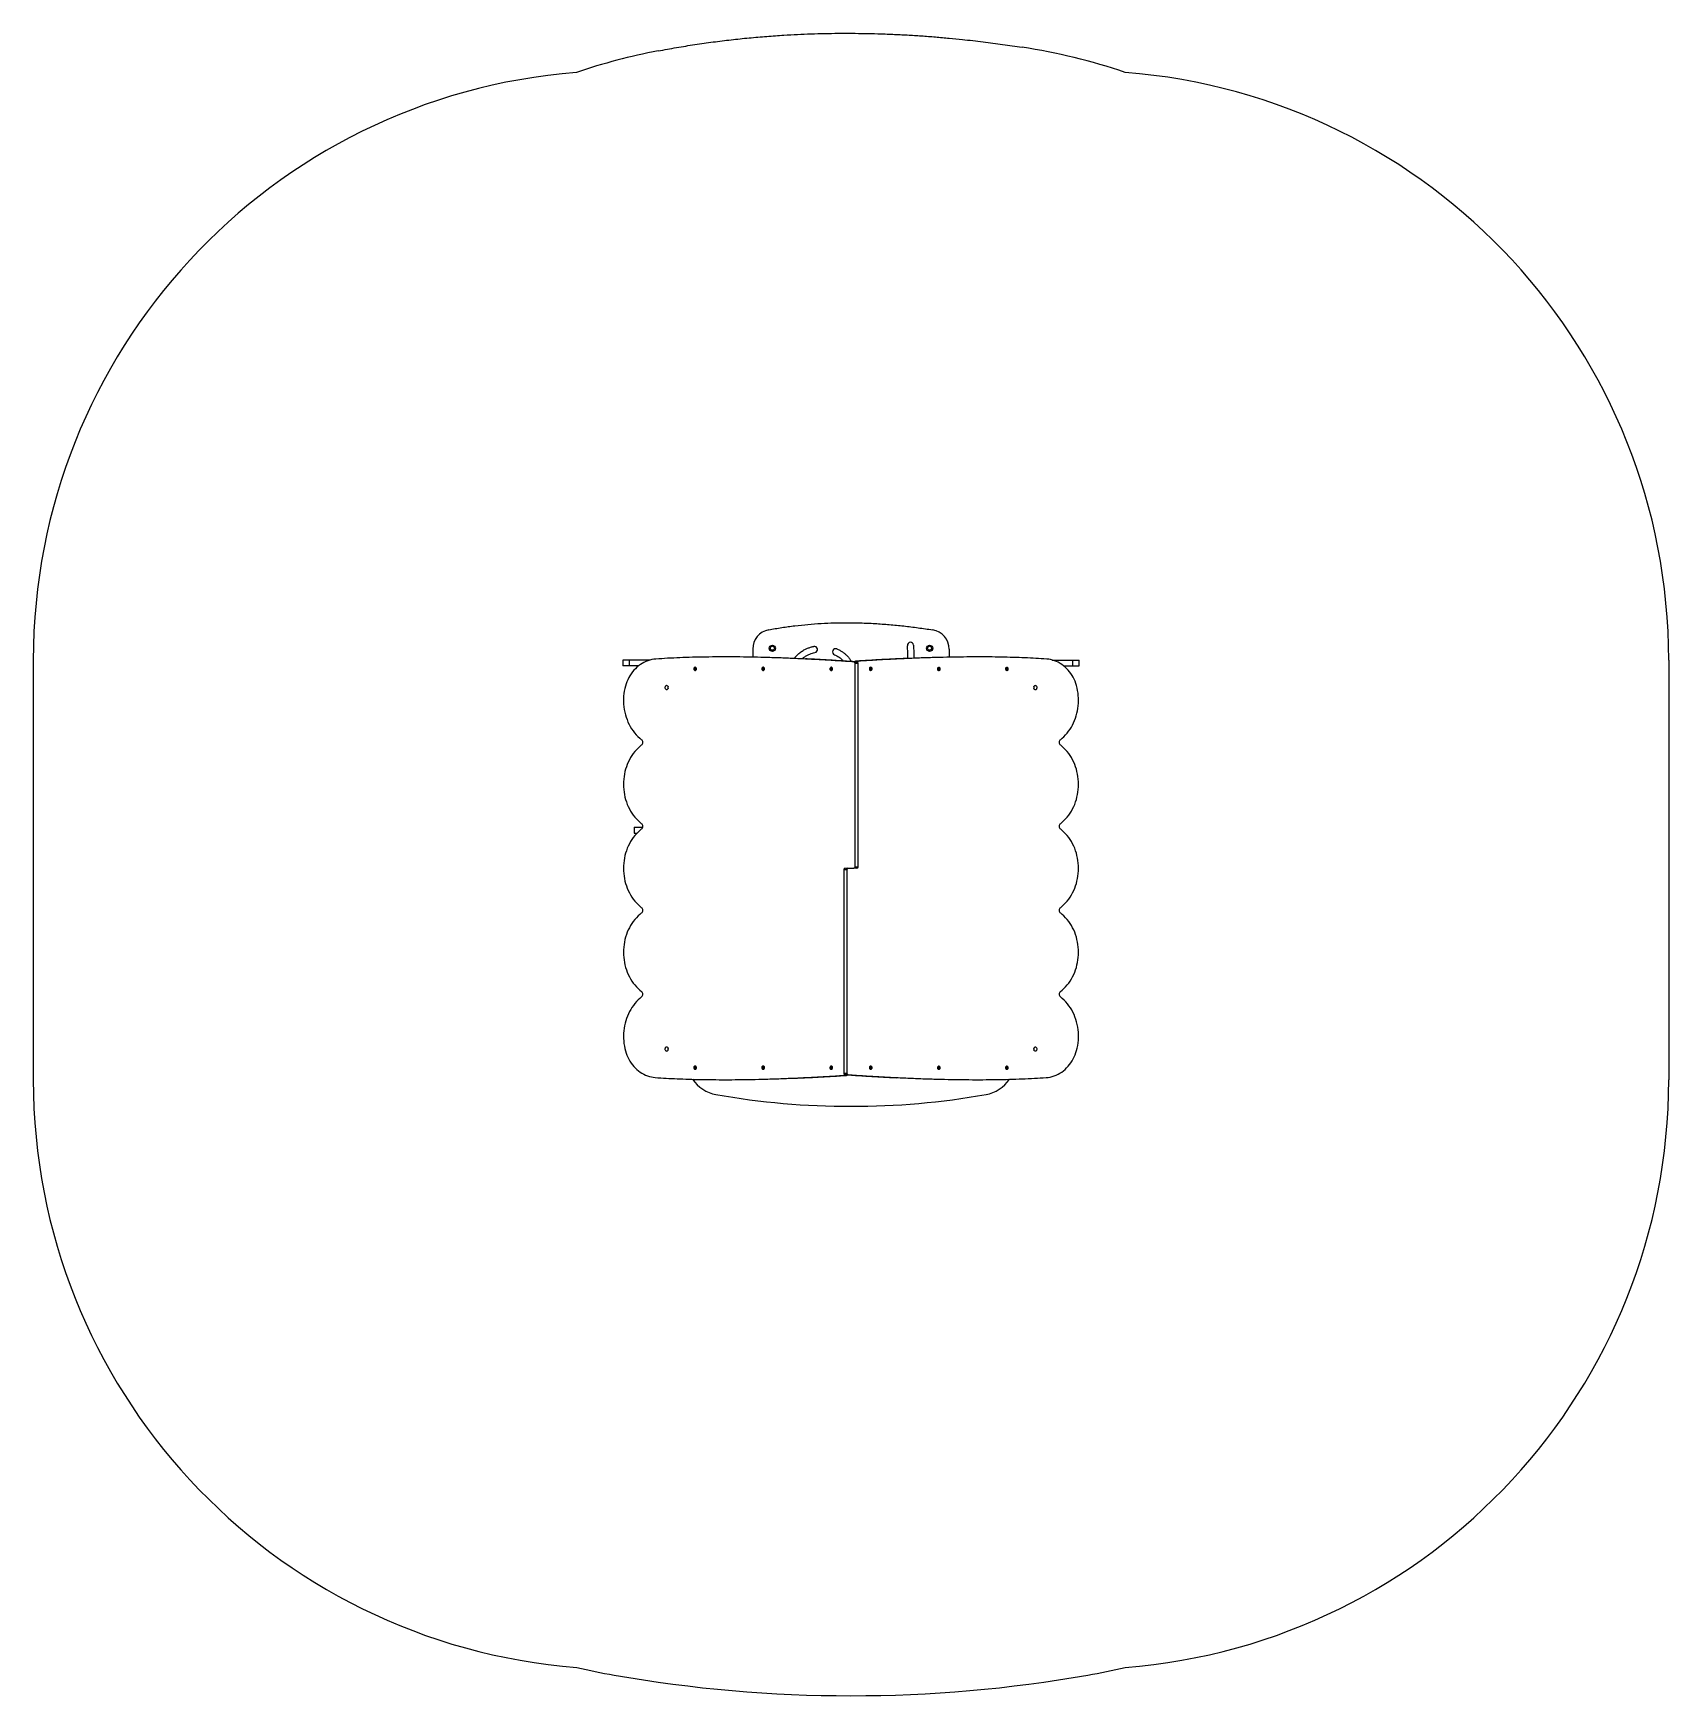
# Model space of a CAD drawing. Header units: millimetres. Extents: x -1948 to 2213, y -1931 to 2300.
import ezdxf

# ---------------------------------------------------------------- set-up
doc = ezdxf.new("R2010")
doc.units = ezdxf.units.MM

msp = doc.modelspace()

# ---------------------------------------------------------------- linework, layer by layer
at = {"color": 7, "linetype": 'Continuous', "lineweight": 25}
for p, q in [((-117.6, 732.4), (-117.6, 712)), ((382.4, 732.1), (382.4, 712)), ((-1947.9, 704.6), (-1947.9, -363.6)), ((-447.9, 704.6), (-447.9, 689.6)), ((-432, 704.6), (-432, 689.6)), ((-182, 712.6), (-189.5, 712.6)), ((139.6, 699.9), (147.1, 699.9)), ((142.9, 178.6), (142.9, 695.9)), ((150.4, 695.9), (142.9, 695.9)), ((143.8, 701.6), (151.3, 701.6)), ((150.4, 178.6), (150.4, 695.9)), ((446.9, 712.6), (444.4, 712.6)), ((454.4, 712.6), (446.9, 712.6)), ((696.9, 689.6), (696.9, 704.6)), ((712.8, 689.6), (712.8, 704.6)), ((2212.8, 704.6), (2212.8, -363.6)), ((-419.2, 279.2), (-419.2, 264.2)), ((122, 170.6), (114.5, 170.6)), ((114.5, 170.6), (114.5, -346.6)), ((118.5, 174.6), (125.5, 174.6)), ((122, 170.6), (122, -346.6)), ((125.5, 174.6), (139.4, 174.6)), ((146.3, 174.6), (139.4, 174.6)), ((142.9, 178.6), (150.4, 178.6)), ((-189.5, -363.3), (-182, -363.3)), ((-182, -363.3), (-179.6, -363.3)), ((121.1, -352.4), (113.6, -352.4)), ((114.5, -346.6), (122, -346.6)), ((125.3, -350.6), (117.8, -350.6)), ((446.9, -363.3), (454.4, -363.3))]:
    msp.add_line(p, q, dxfattribs=at)
at = {"color": 7, "linetype": 'Continuous', "lineweight": 25, "flags": 128}
for points in [[(-364.2, 707.2), (-369.4, 706.6), (-374.5, 705.7), (-379.6, 704.5), (-384.6, 702.9), (-389.5, 701), (-394.3, 698.7), (-399, 696.1), (-403.5, 693.2), (-407.9, 689.9), (-412.1, 686.4), (-416.1, 682.6), (-419.9, 678.5), (-423.5, 674.2), (-426.9, 669.6), (-430, 664.8), (-432.9, 659.8), (-435.5, 654.6), (-437.8, 649.2), (-439.8, 643.7), (-441.6, 638.1), (-443, 632.3)], [(-264.2, 678.1), (-263.2, 678.3), (-262.2, 678.8), (-261.5, 679.6), (-261, 680.7), (-260.7, 681.8), (-260.8, 683), (-261.2, 684.1), (-261.8, 685.1), (-262.7, 685.7), (-263.7, 686.1), (-264.7, 686.1), (-265.7, 685.7), (-266.5, 685.1), (-267.2, 684.1), (-267.6, 683), (-267.6, 681.8), (-267.4, 680.7), (-266.9, 679.6), (-266.1, 678.8), (-265.2, 678.3), (-264.2, 678.1)], [(-263.2, 680.1), (-262.5, 680.3), (-262, 680.7), (-261.6, 681.4), (-261.4, 682.1), (-261.6, 682.9), (-262, 683.5), (-262.5, 684), (-263.2, 684.1), (-263.8, 684), (-264.4, 683.5), (-264.8, 682.9), (-264.9, 682.1), (-264.8, 681.4), (-264.4, 680.7), (-263.8, 680.3), (-263.2, 680.1)], [(-91, 678.1), (-90, 678.3), (-89, 678.8), (-88.3, 679.6), (-87.7, 680.7), (-87.5, 681.8), (-87.6, 683), (-88, 684.1), (-88.6, 685.1), (-89.5, 685.7), (-90.5, 686.1), (-91.5, 686.1), (-92.5, 685.7), (-93.3, 685.1), (-94, 684.1), (-94.3, 683), (-94.4, 681.8), (-94.2, 680.7), (-93.7, 679.6), (-92.9, 678.8), (-92, 678.3), (-91, 678.1)], [(-90, 680.1), (-89.3, 680.3), (-88.7, 680.7), (-88.4, 681.4), (-88.2, 682.1), (-88.4, 682.9), (-88.7, 683.5), (-89.3, 684), (-90, 684.1), (-90.6, 684), (-91.2, 683.5), (-91.6, 682.9), (-91.7, 682.1), (-91.6, 681.4), (-91.2, 680.7), (-90.6, 680.3), (-90, 680.1)], [(82.2, 678.1), (83.3, 678.3), (84.2, 678.8), (84.9, 679.6), (85.5, 680.7), (85.7, 681.8), (85.6, 683), (85.2, 684.1), (84.6, 685.1), (83.7, 685.7), (82.7, 686.1), (81.7, 686.1), (80.7, 685.7), (79.9, 685.1), (79.2, 684.1), (78.9, 683), (78.8, 681.8), (79, 680.7), (79.5, 679.6), (80.3, 678.8), (81.2, 678.3), (82.2, 678.1)], [(83.2, 680.1), (83.9, 680.3), (84.5, 680.7), (84.8, 681.4), (85, 682.1), (84.8, 682.9), (84.5, 683.5), (83.9, 684), (83.2, 684.1), (82.6, 684), (82, 683.5), (81.6, 682.9), (81.5, 682.1), (81.6, 681.4), (82, 680.7), (82.6, 680.3), (83.2, 680.1)], [(182.7, 686.1), (181.6, 686), (180.7, 685.4), (179.9, 684.6), (179.4, 683.6), (179.2, 682.4), (179.3, 681.2), (179.7, 680.1), (180.3, 679.2), (181.2, 678.5), (182.1, 678.2), (183.2, 678.2), (184.2, 678.5), (185, 679.2), (185.7, 680.1), (186, 681.2), (186.1, 682.4), (185.9, 683.6), (185.4, 684.6), (184.6, 685.4), (183.7, 686), (182.7, 686.1)], [(181.7, 684.1), (181, 684), (180.4, 683.5), (180.1, 682.9), (179.9, 682.1), (180.1, 681.4), (180.4, 680.7), (181, 680.3), (181.7, 680.1), (182.3, 680.3), (182.9, 680.7), (183.3, 681.4), (183.4, 682.1), (183.3, 682.9), (182.9, 683.5), (182.3, 684), (181.7, 684.1)], [(355.9, 686.1), (354.8, 686), (353.9, 685.4), (353.2, 684.6), (352.6, 683.6), (352.4, 682.4), (352.5, 681.2), (352.9, 680.1), (353.5, 679.2), (354.4, 678.5), (355.3, 678.2), (356.4, 678.2), (357.4, 678.5), (358.2, 679.2), (358.9, 680.1), (359.2, 681.2), (359.3, 682.4), (359.1, 683.6), (358.6, 684.6), (357.8, 685.4), (356.9, 686), (355.9, 686.1)], [(354.9, 684.1), (354.2, 684), (353.6, 683.5), (353.3, 682.9), (353.1, 682.1), (353.3, 681.4), (353.6, 680.7), (354.2, 680.3), (354.9, 680.1), (355.5, 680.3), (356.1, 680.7), (356.5, 681.4), (356.6, 682.1), (356.5, 682.9), (356.1, 683.5), (355.5, 684), (354.9, 684.1)], [(529.1, 686.1), (528, 686), (527.1, 685.4), (526.4, 684.6), (525.8, 683.6), (525.6, 682.4), (525.7, 681.2), (526.1, 680.1), (526.7, 679.2), (527.6, 678.5), (528.5, 678.2), (529.6, 678.2), (530.6, 678.5), (531.4, 679.2), (532.1, 680.1), (532.4, 681.2), (532.5, 682.4), (532.3, 683.6), (531.8, 684.6), (531, 685.4), (530.1, 686), (529.1, 686.1)], [(528.1, 684.1), (527.4, 684), (526.8, 683.5), (526.5, 682.9), (526.3, 682.1), (526.5, 681.4), (526.8, 680.7), (527.4, 680.3), (528.1, 680.1), (528.7, 680.3), (529.3, 680.7), (529.7, 681.4), (529.8, 682.1), (529.7, 682.9), (529.3, 683.5), (528.7, 684), (528.1, 684.1)], [(706.1, 639.5), (704.4, 645.1), (702.4, 650.5), (700.1, 655.7), (697.5, 660.8), (694.7, 665.7), (691.7, 670.4), (688.4, 674.8), (684.9, 679.1), (681.1, 683.1), (677.2, 686.8), (673.1, 690.2), (668.8, 693.4), (664.3, 696.2), (659.8, 698.8), (655.1, 701), (650.3, 702.9), (645.3, 704.5), (640.4, 705.7), (635.4, 706.5), (630.3, 707.1)], [(-336.6, 629.6), (-335.5, 629.8), (-334.4, 630.4), (-333.5, 631.2), (-332.8, 632.3), (-332.4, 633.6), (-332.3, 635), (-332.5, 636.3), (-333.1, 637.5), (-333.9, 638.5), (-334.9, 639.2), (-336, 639.6), (-337.2, 639.6), (-338.4, 639.2), (-339.4, 638.5), (-340.2, 637.5), (-340.7, 636.3), (-340.9, 635), (-340.9, 633.6), (-340.5, 632.3), (-339.8, 631.2), (-338.9, 630.4), (-337.8, 629.8), (-336.6, 629.6)], [(601.5, 639.6), (600.3, 639.4), (599.3, 638.9), (598.3, 638), (597.7, 636.9), (597.3, 635.6), (597.2, 634.3), (597.4, 633), (598, 631.7), (598.8, 630.8), (599.8, 630), (600.9, 629.7), (602.1, 629.7), (603.2, 630), (604.2, 630.8), (605, 631.7), (605.6, 633), (605.8, 634.3), (605.8, 635.6), (605.4, 636.9), (604.7, 638), (603.8, 638.9), (602.7, 639.4), (601.5, 639.6)], [(665.2, 501.7), (669.8, 505.5), (674.2, 509.6), (678.4, 513.9), (682.4, 518.5), (686.2, 523.4), (689.7, 528.4), (693, 533.7), (696.1, 539.2), (698.9, 544.8), (701.4, 550.7), (703.7, 556.6), (705.6, 562.7), (707.3, 569), (708.7, 575.3), (709.8, 581.7), (710.6, 588.1), (711.1, 594.6), (711.3, 601.1), (711.2, 607.6), (710.7, 614.1), (710, 620.6), (709, 627), (707.7, 633.3), (706.1, 639.5)], [(-443, 632.3), (-444.3, 625.7), (-445.3, 619.1), (-446, 612.3), (-446.3, 605.6), (-446.4, 598.8), (-446, 592.1), (-445.4, 585.4), (-444.4, 578.7), (-443.2, 572.1), (-441.6, 565.6), (-439.6, 559.2), (-437.4, 552.9), (-434.9, 546.8), (-432.1, 540.9), (-429, 535.2), (-425.6, 529.6), (-422, 524.3), (-418.1, 519.3), (-414, 514.5), (-409.7, 509.9), (-405.1, 505.7), (-400.3, 501.7)], [(-400.3, 488.5), (-405, 484.7), (-409.4, 480.6), (-413.6, 476.2), (-417.6, 471.5), (-421.4, 466.7), (-425, 461.6), (-428.3, 456.2), (-431.4, 450.7), (-434.2, 445), (-436.7, 439.1), (-438.9, 433.1), (-440.9, 426.9), (-442.6, 420.7), (-443.9, 414.3), (-445, 407.9), (-445.8, 401.4), (-446.2, 394.8), (-446.4, 388.3), (-446.2, 381.7), (-445.8, 375.2), (-445, 368.7), (-443.9, 362.2), (-442.6, 355.9), (-440.9, 349.6), (-438.9, 343.5), (-436.7, 337.4), (-434.2, 331.6), (-431.4, 325.9), (-428.3, 320.3), (-425, 315), (-421.4, 309.9), (-417.6, 305), (-413.6, 300.4), (-409.4, 296), (-405, 291.9), (-400.3, 288.1)], [(665.2, 288.1), (669.8, 291.9), (674.3, 296), (678.5, 300.4), (682.5, 305), (686.3, 309.9), (689.9, 315), (693.2, 320.3), (696.3, 325.9), (699, 331.6), (701.6, 337.4), (703.8, 343.5), (705.8, 349.6), (707.4, 355.9), (708.8, 362.2), (709.9, 368.7), (710.7, 375.2), (711.1, 381.7), (711.3, 388.3), (711.1, 394.8), (710.7, 401.4), (709.9, 407.9), (708.8, 414.3), (707.4, 420.7), (705.8, 426.9), (703.8, 433.1), (701.6, 439.1), (699, 445), (696.3, 450.7), (693.2, 456.2), (689.9, 461.6), (686.3, 466.7), (682.5, 471.5), (678.5, 476.2), (674.3, 480.6), (669.8, 484.7), (665.2, 488.5)], [(-400.3, 274.8), (-405, 271), (-409.4, 266.9), (-413.6, 262.5), (-417.6, 257.9), (-421.4, 253), (-425, 247.9), (-428.3, 242.6), (-431.4, 237.1), (-434.2, 231.3), (-436.7, 225.5), (-438.9, 219.4), (-440.9, 213.3), (-442.6, 207), (-443.9, 200.7), (-445, 194.2), (-445.8, 187.7), (-446.2, 181.2), (-446.4, 174.6), (-446.2, 168.1), (-445.8, 161.5), (-445, 155), (-443.9, 148.6), (-442.6, 142.2), (-440.9, 136), (-438.9, 129.8), (-436.7, 123.8), (-434.2, 117.9), (-431.4, 112.2), (-428.3, 106.7), (-425, 101.4), (-421.4, 96.2), (-417.6, 91.4), (-413.6, 86.7), (-409.4, 82.4), (-405, 78.3), (-400.3, 74.4)], [(665.2, 74.4), (669.8, 78.3), (674.3, 82.4), (678.5, 86.7), (682.5, 91.4), (686.3, 96.2), (689.9, 101.4), (693.2, 106.7), (696.3, 112.2), (699, 117.9), (701.6, 123.8), (703.8, 129.8), (705.8, 136), (707.4, 142.2), (708.8, 148.6), (709.9, 155), (710.7, 161.5), (711.1, 168.1), (711.3, 174.6), (711.1, 181.2), (710.7, 187.7), (709.9, 194.2), (708.8, 200.7), (707.4, 207), (705.8, 213.3), (703.8, 219.4), (701.6, 225.5), (699, 231.3), (696.3, 237.1), (693.2, 242.6), (689.9, 247.9), (686.3, 253), (682.5, 257.9), (678.5, 262.5), (674.3, 266.9), (669.8, 271), (665.2, 274.8)], [(-400.3, 61.2), (-405, 57.4), (-409.4, 53.3), (-413.6, 48.9), (-417.6, 44.2), (-421.4, 39.4), (-425, 34.3), (-428.3, 28.9), (-431.4, 23.4), (-434.2, 17.7), (-436.7, 11.8), (-438.9, 5.8), (-440.9, -0.4), (-442.6, -6.6), (-443.9, -13), (-445, -19.4), (-445.8, -25.9), (-446.2, -32.5), (-446.4, -39), (-446.2, -45.6), (-445.8, -52.1), (-445, -58.6), (-443.9, -65.1), (-442.6, -71.4), (-440.9, -77.7), (-438.9, -83.8), (-436.7, -89.9), (-434.2, -95.7), (-431.4, -101.4), (-428.3, -107), (-425, -112.3), (-421.4, -117.4), (-417.6, -122.3), (-413.6, -126.9), (-409.4, -131.3), (-405, -135.4), (-400.3, -139.2)], [(665.2, -139.2), (669.8, -135.4), (674.3, -131.3), (678.5, -126.9), (682.5, -122.3), (686.3, -117.4), (689.9, -112.3), (693.2, -107), (696.3, -101.4), (699, -95.7), (701.6, -89.9), (703.8, -83.8), (705.8, -77.7), (707.4, -71.4), (708.8, -65.1), (709.9, -58.6), (710.7, -52.1), (711.1, -45.6), (711.3, -39), (711.1, -32.5), (710.7, -25.9), (709.9, -19.4), (708.8, -13), (707.4, -6.6), (705.8, -0.4), (703.8, 5.8), (701.6, 11.8), (699, 17.7), (696.3, 23.4), (693.2, 28.9), (689.9, 34.3), (686.3, 39.4), (682.5, 44.2), (678.5, 48.9), (674.3, 53.3), (669.8, 57.4), (665.2, 61.2)], [(-400.3, -152.5), (-404.9, -156.3), (-409.3, -160.3), (-413.5, -164.7), (-417.5, -169.3), (-421.3, -174.1), (-424.8, -179.2), (-428.1, -184.5), (-431.2, -189.9), (-434, -195.6), (-436.5, -201.4), (-438.8, -207.4), (-440.7, -213.5), (-442.4, -219.7), (-443.8, -226), (-444.9, -232.4), (-445.7, -238.8), (-446.2, -245.3), (-446.4, -251.8), (-446.3, -258.4), (-445.9, -264.8), (-445.1, -271.3), (-444.1, -277.7), (-442.8, -284), (-441.2, -290.3)], [(707.9, -283.1), (709.2, -276.5), (710.2, -269.8), (710.9, -263.1), (711.2, -256.3), (711.2, -249.6), (710.9, -242.8), (710.3, -236.1), (709.3, -229.4), (708, -222.8), (706.4, -216.3), (704.5, -209.9), (702.3, -203.7), (699.8, -197.6), (697, -191.6), (693.9, -185.9), (690.5, -180.4), (686.9, -175.1), (683, -170), (678.9, -165.2), (674.5, -160.7), (670, -156.4), (665.2, -152.5)], [(-441.2, -290.3), (-439.5, -295.8), (-437.5, -301.2), (-435.2, -306.4), (-432.6, -311.5), (-429.8, -316.4), (-426.8, -321.1), (-423.5, -325.6), (-420, -329.8), (-416.2, -333.8), (-412.3, -337.5), (-408.2, -341), (-403.9, -344.1), (-399.5, -347), (-394.9, -349.5), (-390.2, -351.7), (-385.4, -353.6), (-380.5, -355.2), (-375.5, -356.4), (-370.5, -357.3), (-365.4, -357.8)], [(-336.6, -290.4), (-335.5, -290.2), (-334.4, -289.6), (-333.5, -288.8), (-332.8, -287.7), (-332.4, -286.4), (-332.3, -285), (-332.5, -283.7), (-333.1, -282.5), (-333.9, -281.5), (-334.9, -280.8), (-336, -280.4), (-337.2, -280.4), (-338.4, -280.8), (-339.4, -281.5), (-340.2, -282.5), (-340.7, -283.7), (-340.9, -285), (-340.9, -286.4), (-340.5, -287.7), (-339.8, -288.8), (-338.9, -289.6), (-337.8, -290.2), (-336.6, -290.4)], [(601.5, -280.4), (600.3, -280.6), (599.3, -281.1), (598.3, -282), (597.7, -283.1), (597.3, -284.4), (597.2, -285.7), (597.4, -287), (598, -288.3), (598.8, -289.2), (599.8, -290), (600.9, -290.3), (602.1, -290.3), (603.2, -290), (604.2, -289.2), (605, -288.3), (605.6, -287), (605.8, -285.7), (605.8, -284.4), (605.4, -283.1), (604.7, -282), (603.8, -281.1), (602.7, -280.6), (601.5, -280.4)], [(629.1, -357.9), (634.2, -357.4), (639.4, -356.5), (644.5, -355.2), (649.5, -353.6), (654.4, -351.7), (659.2, -349.4), (663.9, -346.8), (668.4, -343.9), (672.8, -340.7), (677, -337.2), (681, -333.3), (684.8, -329.3), (688.4, -324.9), (691.8, -320.4), (694.9, -315.6), (697.8, -310.5), (700.3, -305.4), (702.7, -300), (704.7, -294.5), (706.5, -288.8), (707.9, -283.1)], [(-264.2, -336.9), (-263.2, -336.7), (-262.2, -336.2), (-261.5, -335.4), (-261, -334.3), (-260.7, -333.2), (-260.8, -332), (-261.2, -330.9), (-261.8, -329.9), (-262.7, -329.3), (-263.7, -328.9), (-264.7, -328.9), (-265.7, -329.3), (-266.5, -329.9), (-267.2, -330.9), (-267.6, -332), (-267.6, -333.2), (-267.4, -334.3), (-266.9, -335.4), (-266.1, -336.2), (-265.2, -336.7), (-264.2, -336.9)], [(-263.2, -334.9), (-262.5, -334.7), (-262, -334.3), (-261.6, -333.6), (-261.4, -332.9), (-261.6, -332.1), (-262, -331.5), (-262.5, -331), (-263.2, -330.9), (-263.8, -331), (-264.4, -331.5), (-264.8, -332.1), (-264.9, -332.9), (-264.8, -333.6), (-264.4, -334.3), (-263.8, -334.7), (-263.2, -334.9)], [(-91, -336.9), (-90, -336.7), (-89, -336.2), (-88.3, -335.4), (-87.7, -334.3), (-87.5, -333.2), (-87.6, -332), (-88, -330.9), (-88.6, -329.9), (-89.5, -329.3), (-90.5, -328.9), (-91.5, -328.9), (-92.5, -329.3), (-93.3, -329.9), (-94, -330.9), (-94.3, -332), (-94.4, -333.2), (-94.2, -334.3), (-93.7, -335.4), (-92.9, -336.2), (-92, -336.7), (-91, -336.9)], [(-90, -334.9), (-89.3, -334.7), (-88.7, -334.3), (-88.4, -333.6), (-88.2, -332.9), (-88.4, -332.1), (-88.7, -331.5), (-89.3, -331), (-90, -330.9), (-90.6, -331), (-91.2, -331.5), (-91.6, -332.1), (-91.7, -332.9), (-91.6, -333.6), (-91.2, -334.3), (-90.6, -334.7), (-90, -334.9)], [(82.2, -336.9), (83.3, -336.7), (84.2, -336.2), (84.9, -335.4), (85.5, -334.3), (85.7, -333.2), (85.6, -332), (85.2, -330.9), (84.6, -329.9), (83.7, -329.3), (82.7, -328.9), (81.7, -328.9), (80.7, -329.3), (79.9, -329.9), (79.2, -330.9), (78.9, -332), (78.8, -333.2), (79, -334.3), (79.5, -335.4), (80.3, -336.2), (81.2, -336.7), (82.2, -336.9)], [(83.2, -334.9), (83.9, -334.7), (84.5, -334.3), (84.8, -333.6), (85, -332.9), (84.8, -332.1), (84.5, -331.5), (83.9, -331), (83.2, -330.9), (82.6, -331), (82, -331.5), (81.6, -332.1), (81.5, -332.9), (81.6, -333.6), (82, -334.3), (82.6, -334.7), (83.2, -334.9)], [(182.7, -328.9), (181.6, -329), (180.7, -329.6), (179.9, -330.4), (179.4, -331.4), (179.2, -332.6), (179.3, -333.8), (179.7, -334.9), (180.3, -335.8), (181.2, -336.5), (182.1, -336.8), (183.2, -336.8), (184.2, -336.5), (185, -335.8), (185.7, -334.9), (186, -333.8), (186.1, -332.6), (185.9, -331.4), (185.4, -330.4), (184.6, -329.6), (183.7, -329), (182.7, -328.9)], [(181.7, -330.9), (181, -331), (180.4, -331.5), (180.1, -332.1), (179.9, -332.9), (180.1, -333.6), (180.4, -334.3), (181, -334.7), (181.7, -334.9), (182.3, -334.7), (182.9, -334.3), (183.3, -333.6), (183.4, -332.9), (183.3, -332.1), (182.9, -331.5), (182.3, -331), (181.7, -330.9)], [(355.9, -328.9), (354.8, -329), (353.9, -329.6), (353.2, -330.4), (352.6, -331.4), (352.4, -332.6), (352.5, -333.8), (352.9, -334.9), (353.5, -335.8), (354.4, -336.5), (355.3, -336.8), (356.4, -336.8), (357.4, -336.5), (358.2, -335.8), (358.9, -334.9), (359.2, -333.8), (359.3, -332.6), (359.1, -331.4), (358.6, -330.4), (357.8, -329.6), (356.9, -329), (355.9, -328.9)], [(354.9, -330.9), (354.2, -331), (353.6, -331.5), (353.3, -332.1), (353.1, -332.9), (353.3, -333.6), (353.6, -334.3), (354.2, -334.7), (354.9, -334.9), (355.5, -334.7), (356.1, -334.3), (356.5, -333.6), (356.6, -332.9), (356.5, -332.1), (356.1, -331.5), (355.5, -331), (354.9, -330.9)], [(529.1, -328.9), (528, -329), (527.1, -329.6), (526.4, -330.4), (525.8, -331.4), (525.6, -332.6), (525.7, -333.8), (526.1, -334.9), (526.7, -335.8), (527.6, -336.5), (528.5, -336.8), (529.6, -336.8), (530.6, -336.5), (531.4, -335.8), (532.1, -334.9), (532.4, -333.8), (532.5, -332.6), (532.3, -331.4), (531.8, -330.4), (531, -329.6), (530.1, -329), (529.1, -328.9)], [(528.1, -330.9), (527.4, -331), (526.8, -331.5), (526.5, -332.1), (526.3, -332.9), (526.5, -333.6), (526.8, -334.3), (527.4, -334.7), (528.1, -334.9), (528.7, -334.7), (529.3, -334.3), (529.7, -333.6), (529.8, -332.9), (529.7, -332.1), (529.3, -331.5), (528.7, -331), (528.1, -330.9)]]:
    msp.add_lwpolyline(points, dxfattribs=at)
at = {"color": 7, "linetype": 'Continuous', "lineweight": 25}
for centre, radius in [((-67.6, 734.6), 8), ((-67.6, 734.6), 5), ((332.4, 734.6), 8), ((332.4, 734.6), 5)]:
    msp.add_circle(centre, radius, dxfattribs=at)
for centre, radius, start, end in [((-67.6, 732.4), 1550, 100.7996, 108.7691), ((332.4, 732.1), 1550, 71.274, 81.2711), ((712.8, 704.6), 1500, 0, 85.5177), ((-447.9, 704.6), 1500, 94.5247, 180), ((-67.6, 732.4), 50, 100.7996, 180), ((332.4, 732.1), 50, 0, 81.2711), ((39, 731.3), 8, 281.0487, 101.0487), ((93.3, 725.5), 8, 67.3825, 247.3825), ((283.9, 741.8), 8, 5.0609, 185.0609), ((-3.1, 707.3), 8, 139.138, 169.1966), ((139.1, 696.1), 3.8, 356.5317, 81.8621), ((144.1, 698.3), 3.34, 94.9168, 143.6707), ((146.6, 696.1), 3.8, 356.5317, 81.8621), ((151.6, 698.1), 3.5, 95.8991, 157.5912), ((-327.8, 634.6), 5.64, 153.6659, 206.3341), ((592.7, 634.6), 5.64, 333.6658, 26.3342), ((-405.9, 495.1), 8.66, 310.0723, 49.9277), ((670.8, 495.1), 8.66, 130.0723, 229.9277), ((-405.9, 281.5), 8.66, 310.0722, 49.9278), ((670.8, 281.5), 8.66, 130.0722, 229.9278), ((118.4, 170.9), 3.84, 103.8772, 183.3182), ((125.8, 170.9), 3.76, 94.4019, 183.8113), ((139.1, 178.4), 3.76, 274.4019, 3.8113), ((146.5, 178.4), 3.84, 283.8772, 3.3182), ((-405.9, 67.8), 8.66, 310.0722, 49.9278), ((670.8, 67.8), 8.66, 130.0722, 229.9278), ((-405.9, -145.8), 8.66, 310.0723, 49.9277), ((670.8, -145.8), 8.66, 130.0723, 229.9277), ((-327.8, -285.4), 5.64, 153.6658, 206.3342), ((592.7, -285.4), 5.64, 333.6659, 26.3341), ((-447.9, -363.6), 1500, 180, 265.515), ((-195.6, -312.5), 90, 213.5719, 260.0463), ((113.2, -348.9), 3.5, 275.8991, 337.5912), ((118.3, -346.8), 3.8, 176.5317, 261.8621), ((120.8, -349), 3.34, 274.9168, 323.6707), ((125.8, -346.8), 3.8, 176.5317, 261.8621), ((460.4, -312.5), 90, 279.9537, 326.3872), ((712.8, -363.6), 1500, 274.485, 0), ((132.4, 1556.5), 1987.6, 260.0463, 279.9537), ((-195.6, -312.5), 1590, 256.5553, 260.0463), ((460.4, -312.5), 1590, 279.9537, 283.4447), ((132.4, 1556.5), 3487.6, 260.0463, 279.9537)]:
    msp.add_arc(centre, radius, start, end, dxfattribs=at)
for points, knots in [([(-358, 2254.9), (-342.5, 2257.8), (-311.5, 2263.5), (-264.9, 2271), (-218.6, 2277.6), (-172.6, 2283.3), (-127.2, 2288), (-82.3, 2291.9), (-41.3, 2294.8), (-3.8, 2296.8), (30.8, 2298.2), (65.4, 2299.2), (100.1, 2299.7), (134.3, 2299.7), (167.7, 2299.3), (202.3, 2298.5), (238.3, 2297.2), (275.3, 2295.4), (311.5, 2293.1), (347.1, 2290.4), (381.9, 2287.3), (413.5, 2284.1), (442.3, 2281), (468.2, 2277.9), (493.5, 2274.7), (518.2, 2271.4), (542.9, 2267.9), (559.4, 2265.4), (567.7, 2264.1)], [0, 0, 0, 0, 0.0507618, 0.1015978, 0.1521852, 0.2015805, 0.2510722, 0.2995731, 0.3466491, 0.3837099, 0.4208417, 0.4580509, 0.495344, 0.5327275, 0.5683415, 0.6033109, 0.6442976, 0.6842658, 0.7227442, 0.7614604, 0.7992707, 0.8354156, 0.8640087, 0.8927743, 0.9195221, 0.9461493, 0.9729747, 1, 1, 1, 1]), ([(-76.9, 781.5), (-65.8, 783.5), (-43.7, 787.5), (-10.4, 792), (23, 795.6), (56.4, 798), (89.8, 799.4), (123.2, 799.8), (157.7, 799.3), (193.3, 797.7), (230, 795), (266.7, 791.4), (303.4, 786.9), (327.8, 783.3), (340, 781.5)], [0, 0, 0, 0, 0.080573, 0.160856, 0.240915, 0.320807, 0.400583, 0.480285, 0.559951, 0.647613, 0.735386, 0.823341, 0.911532, 1, 1, 1, 1]), ([(-9.1, 712.5), (-6.8, 715), (-2.1, 720.1), (6, 726.3), (14.1, 731.2), (22.1, 734.8), (29.6, 737.5), (34.9, 738.6), (37.5, 739.2)], [0, 0, 0, 0, 0.189317, 0.375763, 0.561023, 0.706545, 0.852653, 1, 1, 1, 1]), ([(8.7, 707.9), (8.7, 707.9), (10.7, 709.9), (15.2, 713.1), (21.6, 717), (28, 719.9), (34.1, 722.1), (38.4, 723), (40.5, 723.5)], [0, 0, 0, 0, 0.004049, 0.231286, 0.45729, 0.635813, 0.816308, 1, 1, 1, 1]), ([(96.4, 732.9), (98.9, 731.7), (103.9, 729.5), (110.9, 725.3), (117.4, 720.5), (123.4, 714.9), (128.4, 708.6), (131.7, 703.7), (133.1, 701.1), (133.2, 700.8)], [0, 0, 0, 0, 0.164713, 0.328311, 0.490826, 0.652314, 0.818236, 0.980179, 1, 1, 1, 1]), ([(277, 708.8), (277.1, 710.6), (277.2, 715.8), (277, 723.8), (276.6, 732.7), (276.2, 738.3), (275.9, 741.1)], [0, 0, 0, 0, 0.173248, 0.480948, 0.734972, 1, 1, 1, 1]), ([(293, 709.4), (293.1, 711), (293.2, 716.2), (293, 724.3), (292.6, 733.7), (292.1, 739.6), (291.9, 742.5)], [0, 0, 0, 0, 0.147115, 0.466772, 0.728586, 1, 1, 1, 1]), ([(-432.4, 704.6), (-433.5, 704.6), (-436.3, 704.6), (-440, 704.6), (-443.5, 704.6), (-445.9, 704.6), (-447.4, 704.6), (-448, 704.6), (-447.9, 704.6), (-447.9, 704.6)], [0, 0, 0, 0, 0.116788, 0.300366, 0.480064, 0.641688, 0.803356, 0.967047, 1, 1, 1, 1]), ([(-432.4, 689.6), (-433.5, 689.6), (-436.3, 689.6), (-440, 689.6), (-443.5, 689.6), (-445.9, 689.6), (-447.4, 689.6), (-448, 689.6), (-447.9, 689.6), (-447.9, 689.6)], [0, 0, 0, 0, 0.116788, 0.300366, 0.480064, 0.641688, 0.803356, 0.967047, 1, 1, 1, 1]), ([(-378.4, 704.6), (-379.8, 704.6), (-383.7, 704.6), (-390.1, 704.6), (-397.6, 704.6), (-404.6, 704.6), (-410.8, 704.6), (-416.1, 704.6), (-420.8, 704.6), (-424.7, 704.6), (-427.8, 704.6), (-430.2, 704.6), (-431.6, 704.6), (-432.2, 704.6), (-432, 704.6), (-432, 704.6)], [0, 0, 0, 0, 0.051475, 0.147106, 0.243724, 0.339356, 0.419313, 0.498133, 0.576763, 0.655985, 0.736438, 0.818659, 0.903136, 0.990343, 1, 1, 1, 1]), ([(-408, 689.6), (-409, 689.6), (-411.8, 689.6), (-416.1, 689.6), (-420.8, 689.6), (-424.7, 689.6), (-427.8, 689.6), (-430.2, 689.6), (-431.6, 689.6), (-432.2, 689.6), (-432, 689.6), (-432, 689.6)], [0, 0, 0, 0, 0.0605716, 0.1880856, 0.3152913, 0.443457, 0.5736122, 0.7066291, 0.8432939, 0.9843775, 1, 1, 1, 1]), ([(139.6, 699.9), (125.6, 700.8), (98, 702.7), (57.2, 705.1), (17.3, 707.2), (-21.6, 708.9), (-59.5, 710.4), (-96.4, 711.4), (-132.4, 712.2), (-167.8, 712.6), (-202.7, 712.6), (-237.1, 712.3), (-270.5, 711.6), (-302.7, 710.5), (-333.8, 709.1), (-354.2, 707.8), (-364.2, 707.2)], [0, 0, 0, 0, 0.083234, 0.16446, 0.243682, 0.320903, 0.396126, 0.469354, 0.540593, 0.609845, 0.68027, 0.748526, 0.814619, 0.878558, 0.940348, 1, 1, 1, 1]), ([(147.1, 699.9), (133.1, 700.8), (105.5, 702.7), (64.7, 705.1), (35.3, 706.7), (19.5, 707.4), (17, 707.5)], [0, 0, 0, 0, 0.322164, 0.636559, 0.943197, 1, 1, 1, 1]), ([(90.2, 718.1), (92.3, 717.2), (96.3, 715.4), (102, 712), (107, 708.2), (110.7, 704.9), (112.5, 702.7), (112.9, 702.1)], [0, 0, 0, 0, 0.241515, 0.475444, 0.70015, 0.915501, 1, 1, 1, 1]), ([(272.6, 708.6), (270.1, 708.5), (254.5, 707.9), (225.4, 706.4), (184.9, 704.2), (157.6, 702.5), (143.8, 701.6)], [0, 0, 0, 0, 0.056728, 0.363232, 0.677652, 1, 1, 1, 1]), ([(630.3, 707.1), (621.1, 707.7), (602.6, 708.9), (574.2, 710.2), (544.9, 711.3), (514.8, 712.1), (483.7, 712.5), (451.6, 712.6), (418.7, 712.4), (384.3, 711.9), (348.3, 711.1), (310.9, 709.9), (272.4, 708.3), (232.9, 706.4), (192.4, 704.2), (165.1, 702.5), (151.3, 701.6)], [0, 0, 0, 0, 0.057309, 0.116506, 0.177597, 0.240589, 0.305488, 0.372299, 0.441027, 0.511677, 0.587756, 0.665954, 0.746273, 0.828718, 0.913293, 1, 1, 1, 1]), ([(644.1, 704.6), (645.1, 704.6), (648.7, 704.6), (654.9, 704.6), (662.6, 704.6), (669.7, 704.6), (676, 704.6), (681.4, 704.6), (686, 704.6), (689.9, 704.6), (693, 704.6), (695.3, 704.6), (696.7, 704.6), (696.8, 704.6), (696.9, 704.6)], [0, 0, 0, 0, 0.03957, 0.137821, 0.237121, 0.335375, 0.417491, 0.498463, 0.579296, 0.660813, 0.743677, 0.828455, 0.915659, 1, 1, 1, 1]), ([(673.6, 689.6), (674.4, 689.6), (677.1, 689.6), (681.3, 689.6), (686, 689.6), (689.9, 689.6), (693, 689.6), (695.3, 689.6), (696.7, 689.6), (696.8, 689.6), (696.9, 689.6)], [0, 0, 0, 0, 0.053404, 0.184986, 0.316343, 0.44881, 0.583466, 0.721234, 0.862943, 1, 1, 1, 1]), ([(697.3, 704.6), (697.7, 704.6), (700, 704.6), (703.4, 704.6), (707.4, 704.6), (710.3, 704.6), (712.2, 704.6), (713, 704.6), (712.8, 704.6), (712.8, 704.6)], [0, 0, 0, 0, 0.047636, 0.236074, 0.419859, 0.600891, 0.784695, 0.970807, 1, 1, 1, 1]), ([(697.3, 689.6), (697.7, 689.6), (700, 689.6), (703.4, 689.6), (707.4, 689.6), (710.3, 689.6), (712.2, 689.6), (713, 689.6), (712.8, 689.6), (712.8, 689.6)], [0, 0, 0, 0, 0.047636, 0.236074, 0.419859, 0.600891, 0.784695, 0.970807, 1, 1, 1, 1]), ([(-419.2, 279.2), (-419.2, 279.2), (-419.2, 279.2), (-418.9, 279.2), (-418, 279.2), (-416.4, 279.2), (-414.1, 279.2), (-411.2, 279.2), (-407.8, 279.2), (-403.6, 279.2), (-400.1, 279.2), (-398, 279.2), (-397.6, 279.2)], [0, 0, 0, 0, 0.055168, 0.194459, 0.33054, 0.462554, 0.590242, 0.689661, 0.78747, 0.884992, 0.983985, 1, 1, 1, 1]), ([(-419.2, 264.2), (-419.2, 264.2), (-419.2, 264.2), (-418.9, 264.2), (-418, 264.2), (-416.4, 264.2), (-414.4, 264.2), (-412.5, 264.2), (-411.8, 264.2)], [0, 0, 0, 0, 0.083458, 0.294178, 0.500041, 0.699751, 0.892918, 1, 1, 1, 1]), ([(-365.4, -357.8), (-356.3, -358.4), (-337.7, -359.6), (-309.3, -361), (-280.1, -362.1), (-249.9, -362.8), (-218.8, -363.2), (-186.7, -363.4), (-153.8, -363.2), (-119.4, -362.7), (-83.5, -361.8), (-46, -360.6), (-7.5, -359.1), (32, -357.2), (72.5, -355), (99.8, -353.2), (113.6, -352.4)], [0, 0, 0, 0, 0.057309, 0.116506, 0.177597, 0.240589, 0.305488, 0.372299, 0.441027, 0.511677, 0.587756, 0.665954, 0.746273, 0.828718, 0.913293, 1, 1, 1, 1]), ([(-7.7, -359.3), (-5.2, -359.2), (10.4, -358.6), (39.5, -357.2), (80, -355), (107.3, -353.2), (121.1, -352.4)], [0, 0, 0, 0, 0.056728, 0.363232, 0.677652, 1, 1, 1, 1]), ([(117.8, -350.6), (131.7, -351.5), (159.3, -353.4), (200.2, -355.8), (229.6, -357.4), (245.4, -358.1), (247.9, -358.2)], [0, 0, 0, 0, 0.322164, 0.636559, 0.943197, 1, 1, 1, 1]), ([(125.3, -350.6), (139.2, -351.5), (166.8, -353.4), (207.7, -355.8), (247.6, -357.9), (286.5, -359.7), (324.4, -361.1), (361.3, -362.2), (397.2, -362.9), (432.7, -363.3), (467.6, -363.4), (502, -363), (535.3, -362.3), (567.6, -361.3), (598.7, -359.8), (619.1, -358.5), (629.1, -357.9)], [0, 0, 0, 0, 0.083234, 0.16446, 0.243682, 0.320903, 0.396126, 0.469354, 0.540593, 0.609845, 0.68027, 0.748526, 0.814619, 0.878558, 0.940348, 1, 1, 1, 1])]:
    msp.add_open_spline(points, degree=3, knots=knots, dxfattribs=at)

doc.saveas('drawing.dxf')
